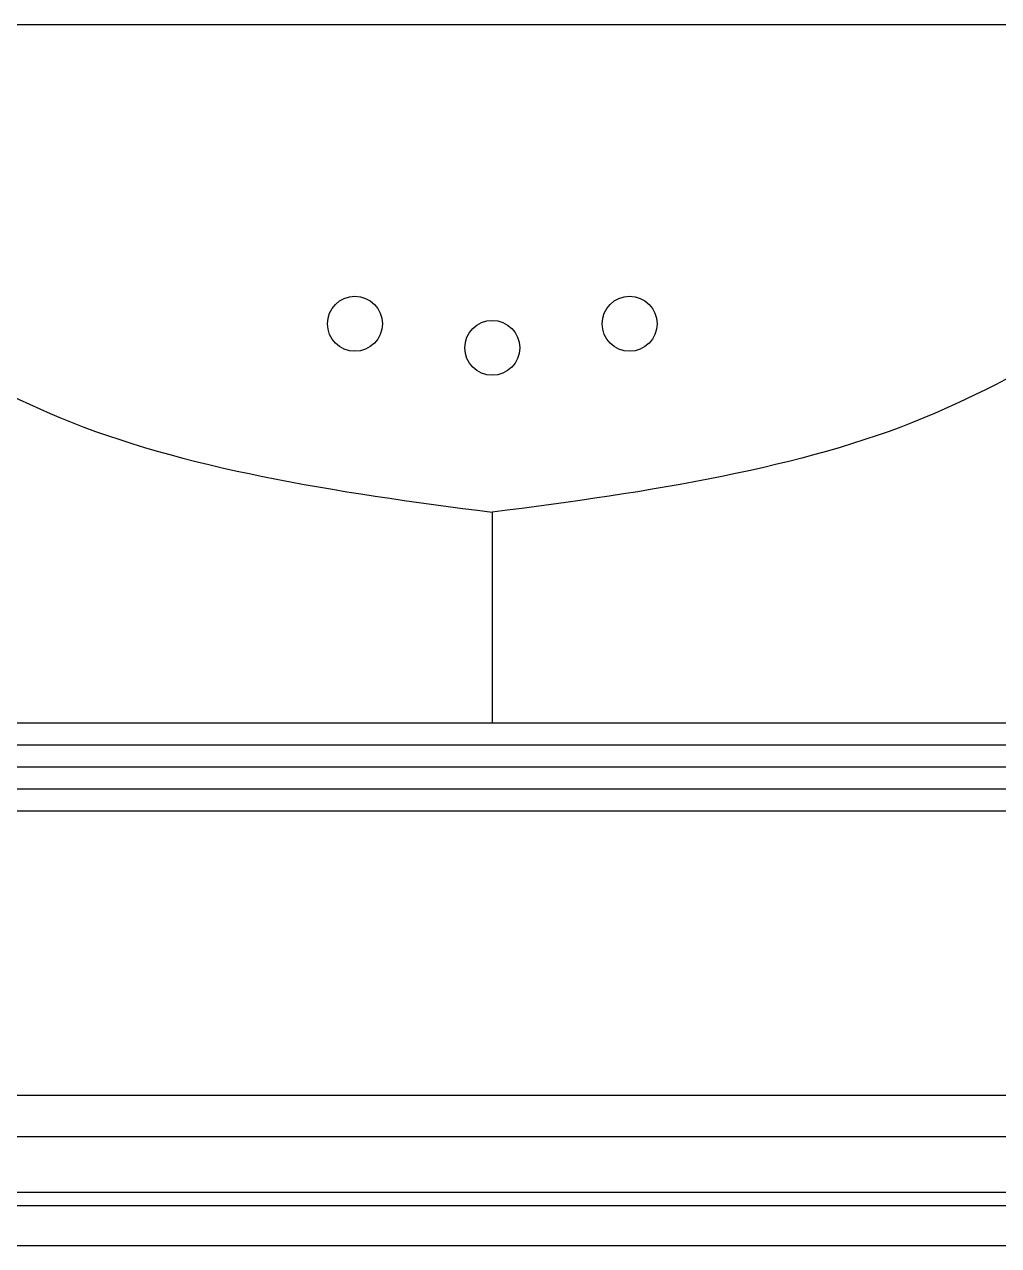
# Model space of a CAD drawing. Header units: inches. Extents: x 11.6 to 54.1, y 10.7 to 35.5.
# Drawn here: x 40.1119 to 40.4665, y 31.3986 to 31.8432 of the extents above; entities that cross this region are included whole.
import ezdxf

# ---------------------------------------------------------------- set-up
doc = ezdxf.new("R2010")
doc.units = ezdxf.units.IN
doc.header["$MEASUREMENT"] = 0
doc.layers.add('02', color=2, linetype='Continuous')
doc.layers.add('1', color=1, linetype='Continuous')

msp = doc.modelspace()

# ---------------------------------------------------------------- linework, layer by layer
at = {"layer": '02'}
for p, q in [((39.78219, 31.84318), (40.78219, 31.84318)), ((40.28219, 31.6656), (40.28219, 31.58888)), ((39.78219, 31.58888), (40.78219, 31.58888)), ((39.78219, 31.58088), (40.78219, 31.58088)), ((39.78219, 31.57288), (40.78219, 31.57288)), ((39.78219, 31.56488), (40.78219, 31.56488)), ((39.78219, 31.55688), (40.78219, 31.55688)), ((40.78219, 31.45318), (39.78219, 31.45318)), ((40.78219, 31.43818), (39.78219, 31.43818)), ((39.78219, 31.41318), (40.78219, 31.41318)), ((39.93858, 31.39859), (40.62581, 31.39859))]:
    msp.add_line(p, q, dxfattribs=at)
for centre in [(40.23219, 31.7342), (40.33219, 31.7342), (40.28219, 31.72543)]:
    msp.add_circle(centre, 0.01, dxfattribs=at)
for points in [[(39.78219, 31.76735), (39.84288, 31.76898), (40.02639, 31.76303), (40.11767, 31.68986), (40.22474, 31.6728), (40.28219, 31.6656)], [(40.78219, 31.76735), (40.7215, 31.76898), (40.53799, 31.76303), (40.44671, 31.68986), (40.33965, 31.6728), (40.28219, 31.6656)]]:
    msp.add_open_spline(points, degree=3, knots=[133.462699, 133.462699, 133.462699, 133.462699, 260.1944, 411.808261, 574.921399, 574.921399, 574.921399, 574.921399], dxfattribs=at)
at = {"layer": '1'}
msp.add_line((33.43569, 31.41803), (53.7619, 31.41803), dxfattribs=at)

doc.saveas('drawing.dxf')
